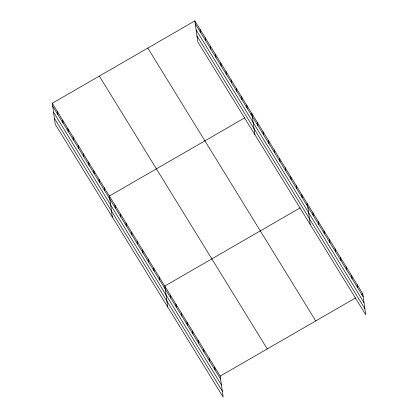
<?xml version="1.0" encoding="UTF-8"?>
<svg xmlns="http://www.w3.org/2000/svg" width="418" height="418" viewBox="0 0 418 418"><rect width="100%" height="100%" fill="white"/><g stroke="black" fill="none" stroke-linecap="round" stroke-linejoin="round"><path stroke-width="0.63" d="M52.281 103.251L220.202 376.101L223.155 397.1L55.233 124.251L52.281 103.251L194.845 20.9L362.767 293.75L365.719 314.749L197.798 41.899L194.845 20.9M244.744 117.824L109.375 196.021L112.327 217.02M250.831 114.307L251.939 113.67L254.891 134.669M300.155 207.866L164.791 286.058L167.738 307.058M306.248 204.35L307.35 203.712L310.302 224.712M220.202 376.101L355.572 297.909M361.659 294.392L362.767 293.75M195.263 23.878L363.185 296.733M196.099 29.824L364.021 302.679M196.962 35.953L364.883 308.803M147.8 48.075L315.721 320.925M99.327 76.076L267.248 348.925M52.699 106.229L220.62 379.079M53.535 112.176L221.456 385.025M54.397 118.304L222.319 391.154M357.223 284.747L357.641 287.725M351.684 275.744L352.102 278.722M346.141 266.736L346.559 269.72M340.602 257.734L341.02 260.717M335.058 248.731L335.476 251.709M329.52 239.728L329.938 242.706M323.976 230.72L324.394 233.704M318.432 221.718L318.856 224.701M312.894 212.715L313.312 215.693M301.812 194.704L302.23 197.688M296.268 185.702L296.686 188.68M290.729 176.699L291.147 179.677M285.186 167.696L285.604 170.675M279.647 158.688L280.065 161.672M274.103 149.686L274.521 152.664M268.565 140.683L268.983 143.661M263.021 131.675L263.439 134.659M257.478 122.673L257.901 125.656M246.751 105.237L247.169 108.215M241.557 96.804L241.975 99.782M236.369 88.37L236.787 91.349M231.175 79.937L231.598 82.916M225.986 71.499L226.404 74.482M220.798 63.066L221.216 66.049M215.604 54.633L216.028 57.616M210.416 46.199L210.834 49.183M205.228 37.766L205.646 40.75M200.034 29.333L200.457 32.311M214.664 367.098L215.082 370.076M209.12 358.09L209.538 361.074M203.582 349.087L204 352.071M198.038 340.085L198.456 343.063M192.494 331.082L192.917 334.06M186.956 322.074L187.374 325.058M181.412 313.072L181.83 316.055M175.874 304.069L176.291 307.047M170.33 295.066L170.748 298.044M159.248 277.056L159.666 280.034M153.709 268.053L154.127 271.031M148.165 259.05L148.583 262.029M142.622 250.042L143.045 253.026M137.083 241.04L137.501 244.018M131.539 232.037L131.963 235.015M126.001 223.029L126.419 226.013M120.457 214.026L120.875 217.01M114.919 205.024L115.337 208.002M104.186 187.588L104.604 190.566M98.993 179.15L99.416 182.133M93.804 170.716L94.222 173.7M88.616 162.283L89.034 165.267M83.422 153.85L83.846 156.834M78.234 145.417L78.652 148.4M73.046 136.984L73.463 139.962M67.852 128.551L68.275 131.529M62.663 120.118L63.081 123.096M57.475 111.684L57.893 114.663"/></g></svg>
